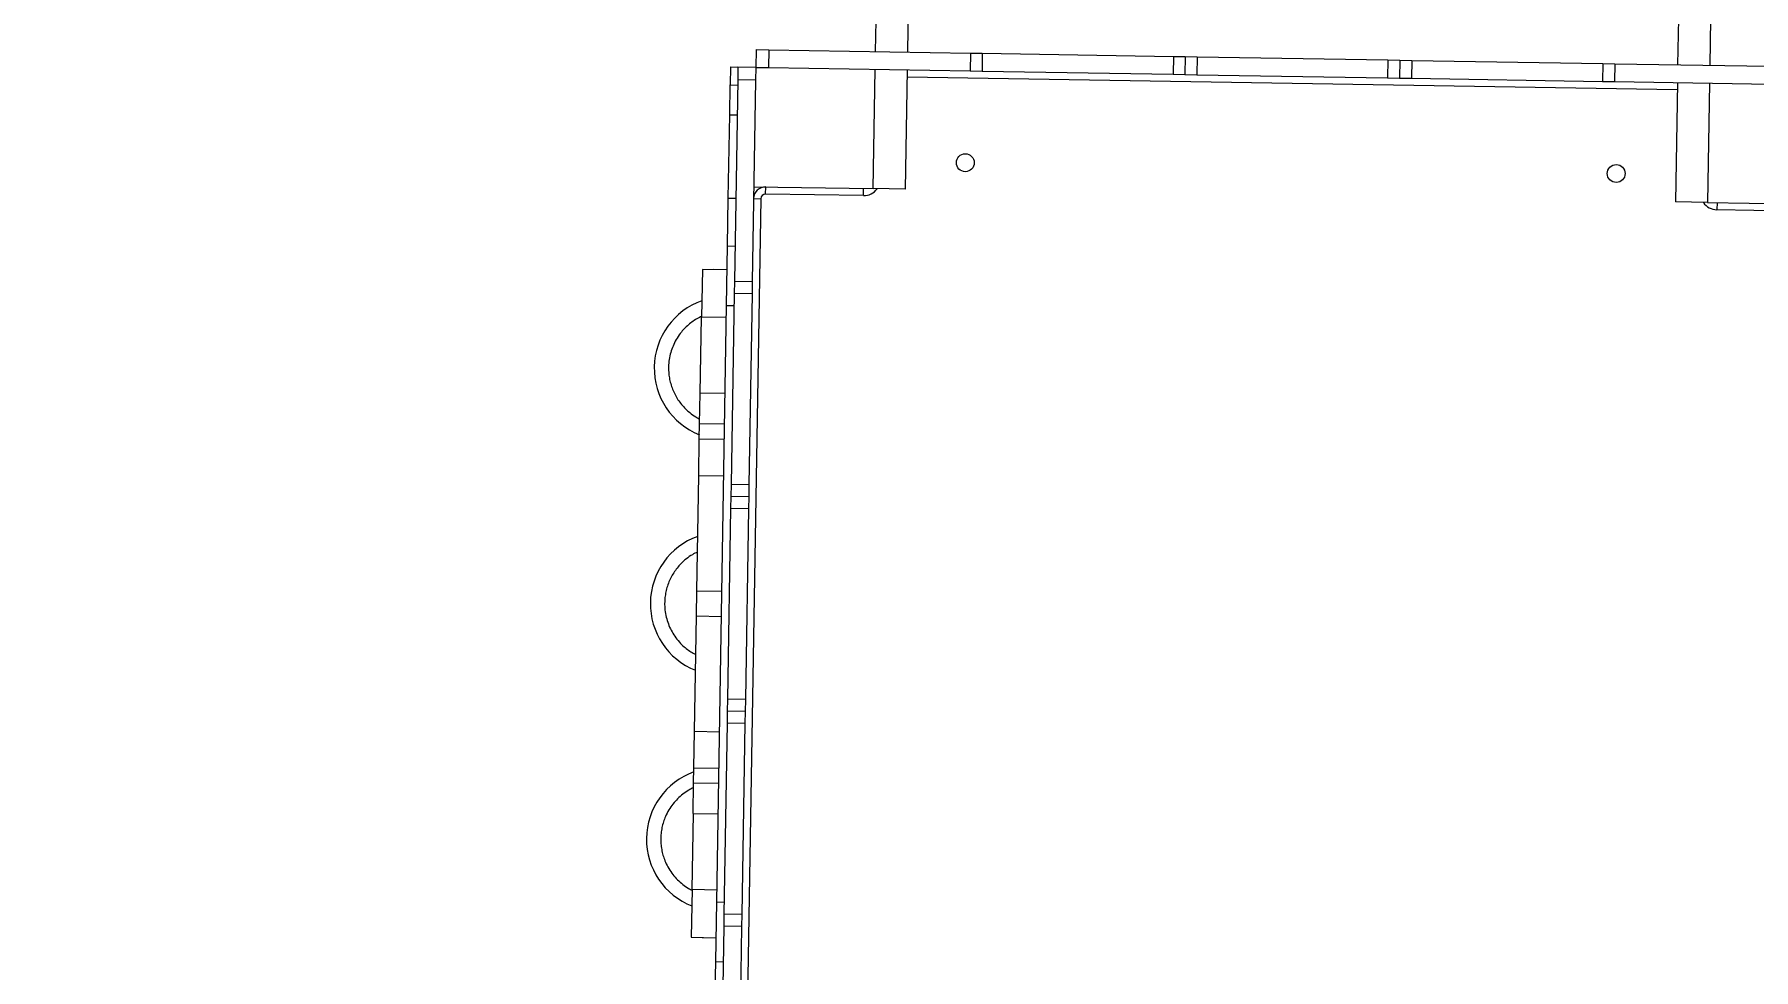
# Model space of a CAD drawing. Header units: millimetres. Extents: x 11861 to 22655, y -2514 to 8239.
# Drawn here: x 17961 to 19403, y 4598 to 5382 of the extents above; entities that cross this region are included whole.
import ezdxf

# ---------------------------------------------------------------- set-up
doc = ezdxf.new("R2010")
doc.units = ezdxf.units.MM
for name, color, linetype in [('DIKOM_ОБЪЕКТ', 7, 'Continuous'), ('DIKOM_РАЗМЕР_ЗОНА', 7, 'Continuous'), ('DIKOM_РАЗМЕР_ОБЪЕКТА', 7, 'Continuous')]:
    doc.layers.add(name, color=color, linetype=linetype)
doc.styles.add('style1', font='arial.ttf', dxfattribs={"width": 0.8})
doc.dimstyles.new('1-50', dxfattribs={"dimtxt": 300, "dimasz": 200, "dimexe": 100, "dimexo": 0, "dimgap": 100, "dimtad": 1, "dimtxsty": 'style1', "dimcen": 200, "dimclrd": 7, "dimclre": 7, "dimclrt": 7, "dimadec": 1, "dimazin": 2, "dimtfac": 1, "dimtmove": 0, "dimatfit": 2, "dimfxl": 0, "dimlwd": 25, "dimlwe": 18, "dimarcsym": 0})

# ---------------------------------------------------------------- blocks, each defined once
blk = doc.blocks.new('*D0')
at = {"layer": 'Defpoints', "color": 0, "transparency": 16777216}
for p in [(18061.1, 8188.6), (12275.6, -890.8), (18591.2, -946.1)]:
    blk.add_point(p, dxfattribs=at)
at = {"layer": 'DIKOM_РАЗМЕР_ЗОНА', "color": 7, "lineweight": 18, "transparency": 16777216}
for p, q in [((18061.1, 8188.6), (12255.4, 8239.3)), ((18591.2, -946.1), (12175.6, -890))]:
    blk.add_line(p, q, dxfattribs=at)
at = {"layer": 'DIKOM_РАЗМЕР_ЗОНА', "color": 7, "lineweight": 25, "transparency": 16777216}
blk.add_line((12353.7, 8038.5), (12277.3, -690.8), dxfattribs=at)
at = {"layer": 'DIKOM_РАЗМЕР_ЗОНА', "color": 7, "transparency": 16777216}
for points in [[(12320.3, 8038.8), (12387, 8038.2), (12355.4, 8238.5)], [(12244, -690.6), (12310.6, -691.1), (12275.6, -890.8)]]:
    blk.add_solid(points, dxfattribs=at)
at = {"layer": 'DIKOM_РАЗМЕР_ЗОНА', "color": 7, "transparency": 16777216, "insert": (12062.3, 3676), "char_height": 300, "attachment_point": 5, "rotation": 89.4989, "style": 'style1'}
blk.add_mtext('9150', dxfattribs=at)
blk = doc.blocks.new('*D3')
at = {"layer": 'Defpoints', "color": 0, "transparency": 16777216}
for p in [(18687.3, 6652.8), (13004.5, 524), (18586.1, 524)]:
    blk.add_point(p, dxfattribs=at)
at = {"layer": 'DIKOM_РАЗМЕР_ОБЪЕКТА', "color": 7, "lineweight": 18, "transparency": 16777216}
for p, q in [((18687.3, 6652.8), (12904.5, 6652.8)), ((18586.1, 524), (12904.5, 524))]:
    blk.add_line(p, q, dxfattribs=at)
at = {"layer": 'DIKOM_РАЗМЕР_ОБЪЕКТА', "color": 7, "lineweight": 25, "transparency": 16777216}
blk.add_line((13004.5, 6452.8), (13004.5, 724), dxfattribs=at)
at = {"layer": 'DIKOM_РАЗМЕР_ОБЪЕКТА', "color": 7, "transparency": 16777216}
for points in [[(12971.2, 6452.8), (13037.8, 6452.8), (13004.5, 6652.8)], [(12971.2, 724), (13037.8, 724), (13004.5, 524)]]:
    blk.add_solid(points, dxfattribs=at)
at = {"layer": 'DIKOM_РАЗМЕР_ОБЪЕКТА', "color": 7, "transparency": 16777216, "insert": (12751.3, 3588.4), "char_height": 300, "attachment_point": 5, "rotation": 90, "style": 'style1'}
blk.add_mtext('6150', dxfattribs=at)

msp = doc.modelspace()

# ---------------------------------------------------------------- linework, layer by layer
at = {"layer": 'DIKOM_ОБЪЕКТ', "color": 7, "linetype": 'Continuous', "lineweight": 15}
for p, q in [((18666.656, 5406.543), (18666.017, 5367.964)), ((18693.652, 5406.096), (18693.014, 5367.517)), ((19339.564, 5395.402), (19338.925, 5356.823)), ((19366.56, 5394.955), (19365.922, 5356.376)), ((18566.031, 5369.619), (18565.783, 5354.621)), ((18566.031, 5369.619), (18576.618, 5369.444)), ((18576.618, 5369.444), (18576.37, 5354.446)), ((18576.618, 5369.444), (18745.757, 5366.644)), ((18745.757, 5366.644), (18745.509, 5351.645)), ((18745.757, 5366.644), (18755.742, 5366.478)), ((18755.742, 5366.478), (18755.493, 5351.48)), ((18755.742, 5366.478), (18915.983, 5363.825)), ((18915.983, 5363.825), (18915.735, 5348.827)), ((18915.983, 5363.825), (18925.982, 5363.66)), ((18544.537, 5339.971), (18544.786, 5354.969)), ((18544.786, 5354.969), (18550.785, 5354.869)), ((18550.785, 5354.869), (18550.61, 5344.283)), ((18565.783, 5354.621), (18550.785, 5354.869)), ((18565.783, 5354.621), (18565.608, 5344.034)), ((18565.783, 5354.621), (18576.37, 5354.446)), ((18576.37, 5354.446), (18745.509, 5351.645)), ((18664.114, 5252.979), (18665.769, 5352.966)), ((18692.765, 5352.519), (18691.11, 5252.533)), ((18745.509, 5351.645), (18755.493, 5351.48)), ((18755.493, 5351.48), (18915.735, 5348.827)), ((18925.982, 5363.66), (18925.733, 5348.662)), ((18925.982, 5363.66), (18935.98, 5363.494)), ((18935.98, 5363.494), (18935.732, 5348.496)), ((18935.98, 5363.494), (19095.959, 5360.845)), ((19095.959, 5360.845), (19095.71, 5345.847)), ((19095.959, 5360.845), (19105.957, 5360.68)), ((19105.957, 5360.68), (19105.709, 5345.682)), ((19105.957, 5360.68), (19115.956, 5360.514)), ((19115.956, 5360.514), (19115.707, 5345.516)), ((19115.956, 5360.514), (19276.197, 5357.861)), ((19276.197, 5357.861), (19275.949, 5342.863)), ((19276.197, 5357.861), (19286.182, 5357.696)), ((19286.182, 5357.696), (19285.934, 5342.698)), ((19286.182, 5357.696), (19455.321, 5354.895)), ((18543.889, 5314.978), (18544.303, 5339.975)), ((18544.303, 5339.975), (18550.537, 5339.872)), ((18550.61, 5344.283), (18547.809, 5175.144)), ((18565.608, 5344.034), (18550.61, 5344.283)), ((18565.608, 5344.034), (18562.807, 5174.895)), ((18915.735, 5348.827), (18925.733, 5348.662)), ((18925.733, 5348.662), (18935.732, 5348.496)), ((18935.732, 5348.496), (19095.71, 5345.847)), ((19095.71, 5345.847), (19105.709, 5345.682)), ((19105.709, 5345.682), (19115.707, 5345.516)), ((19115.707, 5345.516), (19275.949, 5342.863)), ((19275.949, 5342.863), (19285.934, 5342.698)), ((19285.934, 5342.698), (19455.073, 5339.897)), ((19338.677, 5341.824), (19337.021, 5241.838)), ((19365.673, 5341.378), (19364.018, 5241.391)), ((18542.73, 5244.988), (18543.889, 5314.978)), ((18564.127, 5254.635), (18664.114, 5252.979)), ((18574.027, 5248.47), (18574.126, 5254.469)), ((18656.015, 5247.113), (18574.027, 5248.47)), ((18656.015, 5247.113), (18656.115, 5253.112)), ((18691.11, 5252.533), (18664.114, 5252.979)), ((18542.068, 5204.993), (18542.73, 5244.988)), ((18563.962, 5244.636), (18569.961, 5244.537)), ((19364.018, 5241.391), (19337.021, 5241.838)), ((19364.018, 5241.391), (19464.004, 5239.736)), ((19372.017, 5241.259), (19371.917, 5235.26)), ((19453.906, 5233.902), (19371.917, 5235.26)), ((18541.24, 5155), (18542.068, 5204.993)), ((18542.068, 5204.993), (18548.302, 5204.89)), ((18520.974, 5185.34), (18520.312, 5145.345)), ((18541.737, 5184.996), (18520.974, 5185.34)), ((18541.737, 5184.996), (18529.973, 5185.191)), ((18547.644, 5165.159), (18544.991, 5004.918)), ((18547.809, 5175.144), (18547.644, 5165.159)), ((18562.642, 5164.911), (18547.644, 5165.159)), ((18562.807, 5174.895), (18547.809, 5175.144)), ((18562.642, 5164.911), (18559.989, 5004.669)), ((18562.807, 5174.895), (18562.642, 5164.911)), ((18532.963, 4655.069), (18541.24, 5155)), ((18541.24, 5155), (18547.474, 5154.897)), ((18519.257, 5081.626), (18520.312, 5145.345)), ((18518.596, 5055.864), (18519.023, 5081.63)), ((18540.02, 5081.283), (18519.023, 5081.63)), ((18518.389, 5043.347), (18518.596, 5055.864)), ((18539.593, 5055.516), (18518.596, 5055.864)), ((18517.881, 5012.646), (18518.389, 5043.347)), ((18518.389, 5043.347), (18539.386, 5042.999)), ((18516.28, 4915.986), (18517.881, 5012.646)), ((18517.881, 5012.646), (18538.878, 5012.298)), ((18544.991, 5004.918), (18544.825, 4994.919)), ((18559.989, 5004.669), (18544.991, 5004.918)), ((18559.989, 5004.669), (18559.823, 4994.671)), ((18544.825, 4994.919), (18544.66, 4984.92)), ((18559.823, 4994.671), (18544.825, 4994.919)), ((18559.823, 4994.671), (18559.658, 4984.672)), ((18544.66, 4984.92), (18542.011, 4824.942)), ((18559.658, 4984.672), (18544.66, 4984.92)), ((18559.658, 4984.672), (18557.009, 4824.694)), ((18515.929, 4894.775), (18516.28, 4915.986)), ((18516.28, 4915.986), (18537.277, 4915.638)), ((18514.329, 4798.135), (18515.929, 4894.775)), ((18515.929, 4894.775), (18536.926, 4894.428)), ((18542.011, 4824.942), (18541.845, 4814.944)), ((18557.009, 4824.694), (18542.011, 4824.942)), ((18557.009, 4824.694), (18556.843, 4814.695)), ((18541.68, 4804.945), (18539.027, 4644.704)), ((18541.845, 4814.944), (18541.68, 4804.945)), ((18556.678, 4804.697), (18541.68, 4804.945)), ((18556.843, 4814.695), (18541.845, 4814.944)), ((18556.678, 4804.697), (18554.025, 4644.455)), ((18556.843, 4814.695), (18556.678, 4804.697)), ((18513.82, 4767.415), (18514.329, 4798.135)), ((18514.329, 4798.135), (18535.326, 4797.788)), ((18513.613, 4754.899), (18513.82, 4767.415)), ((18513.82, 4767.415), (18534.818, 4767.068)), ((18513.187, 4729.133), (18513.613, 4754.899)), ((18513.613, 4754.899), (18534.61, 4754.551)), ((18512.366, 4665.411), (18513.421, 4729.129)), ((18513.187, 4729.133), (18534.184, 4728.786)), ((18512.366, 4665.411), (18511.704, 4625.417)), ((18532.135, 4605.075), (18532.963, 4655.069)), ((18532.963, 4655.069), (18539.197, 4654.965)), ((18539.027, 4644.704), (18538.861, 4634.719)), ((18554.025, 4644.455), (18539.027, 4644.704)), ((18554.025, 4644.455), (18553.859, 4634.47)), ((18538.861, 4634.719), (18536.103, 4468.129)), ((18553.859, 4634.47), (18538.861, 4634.719)), ((18553.859, 4634.47), (18552.887, 4575.728)), ((18511.704, 4625.417), (18532.467, 4625.073)), ((18520.703, 4625.268), (18532.467, 4625.073)), ((18531.473, 4565.081), (18532.135, 4605.075)), ((18532.135, 4605.075), (18538.369, 4604.972))]:
    msp.add_line(p, q, dxfattribs=at)
at = {"layer": 'DIKOM_ОБЪЕКТ', "color": 8, "linetype": 'Continuous', "lineweight": 15}
for p, q in [((19338.578, 5335.825), (18692.666, 5346.52)), ((18543.889, 5314.978), (18550.123, 5314.875)), ((18542.73, 5244.988), (18548.964, 5244.885)), ((18569.961, 5244.537), (18558.886, 4575.629)), ((18541.075, 5145.002), (18520.312, 5145.345)), ((18533.129, 4665.067), (18512.366, 4665.411))]:
    msp.add_line(p, q, dxfattribs=at)
at = {"layer": 'DIKOM_ОБЪЕКТ', "color": 7, "linetype": 'Continuous', "lineweight": 15}
for centre in [(18741.484, 5274.702), (19287.409, 5265.663)]:
    msp.add_circle(centre, 7.5, dxfattribs=at)
for centre, radius, start, end in [((18573.96, 5244.471), 10, 89.051451, 179.051451), ((18573.96, 5244.471), 4, 89.051451, 179.051451), ((18540.606, 5102.503), 60, 109.43686, 248.325032), ((18537.336, 4905.031), 60, 109.777871, 248.325032), ((18534.067, 4707.558), 60, 109.777871, 248.666043)]:
    msp.add_arc(centre, radius, start, end, dxfattribs=at)
at = {"layer": 'DIKOM_ОБЪЕКТ', "color": 8, "linetype": 'Continuous', "lineweight": 15}
for centre, start, end in [((18656.247, 5261.111), 269.051451, 324.201547), ((19372.149, 5249.258), 213.901356, 269.051451)]:
    msp.add_arc(centre, 14, start, end, dxfattribs=at)
for points, knots in [([(18520.322, 5145.939), (18519.696, 5145.663), (18517.559, 5144.722), (18514.148, 5142.634), (18510.172, 5139.736), (18506.551, 5136.446), (18502.999, 5132.504), (18499.69, 5127.85), (18496.843, 5122.52), (18494.719, 5116.989), (18493.282, 5111.24), (18492.553, 5105.241), (18492.591, 5099.532), (18493.234, 5094.263), (18494.316, 5089.494), (18495.886, 5084.826), (18497.947, 5080.315), (18500.457, 5076.038), (18503.378, 5072.073), (18506.66, 5068.445), (18510.613, 5064.912), (18514.601, 5061.976), (18517.554, 5060.476), (18518.663, 5059.913)], [0, 0, 0, 0, 0.01918044, 0.06547503, 0.11177487, 0.15710466, 0.20244029, 0.26042524, 0.31682785, 0.37153697, 0.42624134, 0.48264498, 0.54063429, 0.5859644, 0.63129965, 0.67759356, 0.72389406, 0.77018847, 0.81648875, 0.86181851, 0.90715372, 0.96513844, 1, 1, 1, 1]), ([(18516.816, 4948.366), (18515.378, 4947.656), (18512.135, 4946.057), (18507.479, 4942.764), (18503.228, 4938.959), (18499.718, 4934.976), (18496.87, 4931.001), (18494.423, 4926.727), (18492.418, 4922.191), (18490.887, 4917.473), (18489.862, 4912.656), (18489.333, 4907.795), (18489.295, 4902.487), (18489.921, 4896.815), (18491.294, 4890.921), (18492.784, 4887.246), (18493.517, 4885.437)], [0, 0, 0, 0, 0.06465635, 0.14581862, 0.22926408, 0.29449214, 0.35972804, 0.42634567, 0.4929688, 0.55958608, 0.62620937, 0.69143823, 0.7566742, 0.8401119, 0.92127539, 1, 1, 1, 1]), ([(18493.517, 4885.437), (18494.377, 4883.684), (18496.122, 4880.123), (18499.599, 4875.171), (18503.408, 4870.921), (18507.393, 4867.418), (18511.264, 4864.606), (18514.039, 4863.095), (18515.392, 4862.357)], [0, 0, 0, 0, 0.18056507, 0.36672006, 0.558121, 0.70773638, 0.85736981, 1, 1, 1, 1]), ([(18513.546, 4750.863), (18512.189, 4750.207), (18509.02, 4748.677), (18504.498, 4745.548), (18501.59, 4742.857), (18500.158, 4741.531)], [0, 0, 0, 0, 0.27552273, 0.64328195, 1, 1, 1, 1]), ([(18500.158, 4741.531), (18498.826, 4740.104), (18496.12, 4737.206), (18492.729, 4732.194), (18490.116, 4727.121), (18488.252, 4722.15), (18487.006, 4717.422), (18486.241, 4712.556), (18485.982, 4707.604), (18486.231, 4702.65), (18486.988, 4697.784), (18488.224, 4693.052), (18490.08, 4688.08), (18492.675, 4682.994), (18496.087, 4678.007), (18500.006, 4673.56), (18504.452, 4669.654), (18508.585, 4666.703), (18511.375, 4665.339), (18512.357, 4664.86)], [0, 0, 0, 0, 0.06463052, 0.13126264, 0.19977203, 0.25332497, 0.30688408, 0.36157653, 0.41627467, 0.47096835, 0.52566717, 0.57921978, 0.632779, 0.70128276, 0.76791729, 0.83255078, 0.89717869, 0.96381382, 1, 1, 1, 1])]:
    msp.add_open_spline(points, degree=3, knots=knots, dxfattribs=at)

# ---------------------------------------------------------------- dimensions: what is measured, and where the dimension line sits
at = {"layer": 'DIKOM_РАЗМЕР_ЗОНА'}
dim = msp.add_linear_dim(base=(12275.568, -890.835), p1=(18061.067, 8188.565), p2=(18591.204, -946.068), angle=269.498935, text='9150', dimstyle='1-50', dxfattribs=at)
dim.commit()
dim.dimension.update_dxf_attribs({"geometry": '*D0', "text_midpoint": (12315.488, 3673.814), "dimtype": 160})
at = {"layer": 'DIKOM_РАЗМЕР_ОБЪЕКТА'}
dim = msp.add_linear_dim(base=(13004.5, 523.976), p1=(18687.29, 6652.788), p2=(18586.051, 523.976), angle=90, text='6150', dimstyle='1-50', dxfattribs=at)
dim.commit()
dim.dimension.update_dxf_attribs({"geometry": '*D3', "text_midpoint": (13004.5, 3588.382), "dimtype": 160})

doc.saveas('drawing.dxf')
